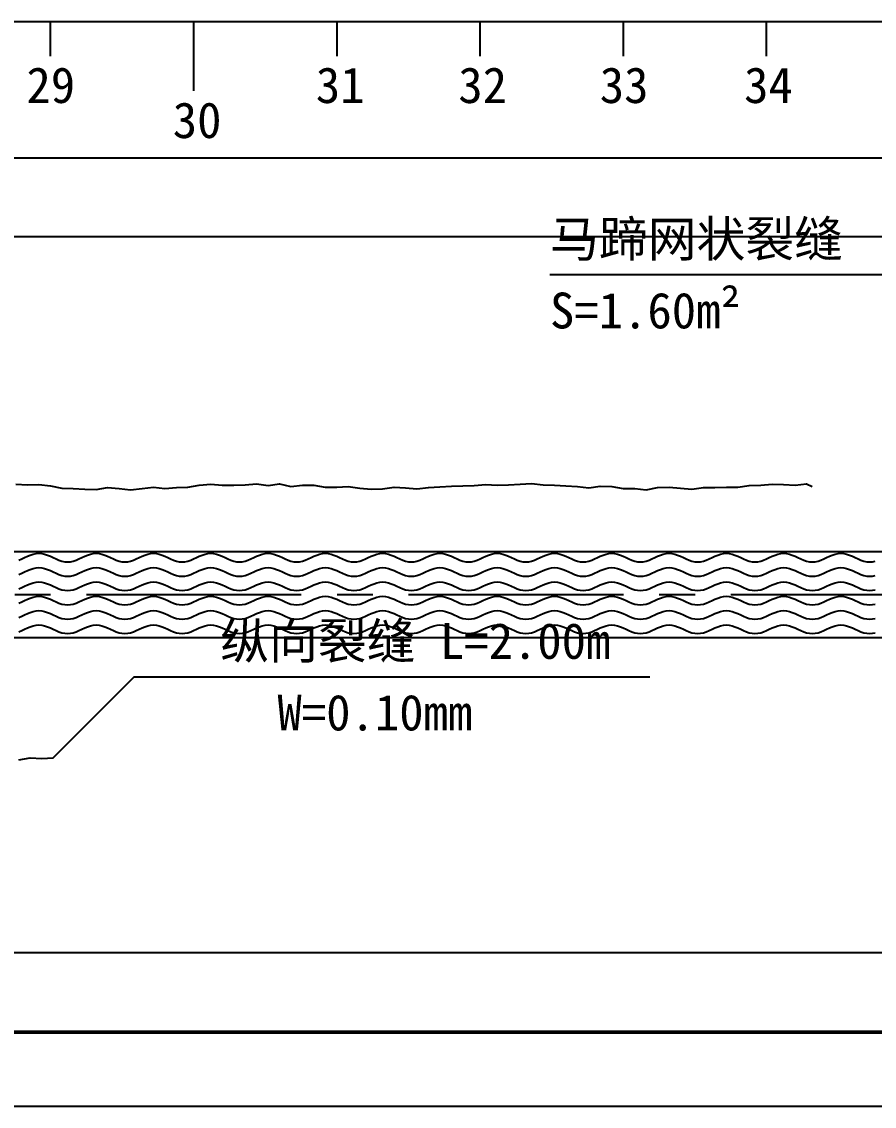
# Model space of a CAD drawing. Header units: millimetres. Extents: x -37 to 615, y -7153 to 23.
# Drawn here: x 371.8 to 431.3, y -6051.3 to -5975.6 of the extents above; entities that cross this region are included whole.
import ezdxf

# ---------------------------------------------------------------- set-up
doc = ezdxf.new("R2010")
doc.units = ezdxf.units.MM
doc.linetypes.add('CENTER2', pattern=[1.125, 0.75, -0.125, 0.125, -0.125])
doc.styles.get("Standard").update_dxf_attribs({"font": ''})
doc.styles.get('Standard').set_extended_font_data('SimSun')

# ---------------------------------------------------------------- blocks, each defined once
blk = doc.blocks.new('chi')
at = {"color": 0}
for p, q in [((1187.4087, -3078.7998), (1147.4087, -3078.7998)), ((1176.4087, -3079.0412), (1176.4087, -3078.7998)), ((1177.4087, -3079.2825), (1177.4087, -3078.7998)), ((1178.4087, -3079.0412), (1178.4087, -3078.7998)), ((1179.4087, -3079.0412), (1179.4087, -3078.7998)), ((1180.4087, -3079.0412), (1180.4087, -3078.7998)), ((1181.4087, -3079.0412), (1181.4087, -3078.7998))]:
    blk.add_line(p, q, dxfattribs=at)
for s, p in [('29', (1176.2403, -3079.3678)), ('31', (1178.2609, -3079.3678)), ('32', (1179.2556, -3079.3678)), ('33', (1180.2434, -3079.3678)), ('34', (1181.2512, -3079.3678)), ('30', (1177.2619, -3079.6125))]:
    blk.add_text(s, height=0.25).set_placement(p)

msp = doc.modelspace()

# ---------------------------------------------------------------- linework, layer by layer
at = {"color": 0}
for p, q in [((83.815, -5985.074), (483.815, -5985.074)), ((83.815, -6012.574), (483.815, -6012.574)), ((83.815, -6018.574), (483.815, -6018.574)), ((83.815, -6040.574), (483.815, -6040.574)), ((83.815, -6046.074), (483.815, -6046.074)), ((83.815, -6046.19), (483.815, -6046.19)), ((83.815, -6051.324), (483.815, -6051.324))]:
    msp.add_line(p, q, dxfattribs=at)
msp.add_line((83.815, -5990.574), (483.815, -5990.574))
at = {"color": 1, "linetype": 'CENTER2', "ltscale": 20}
msp.add_line((83.815, -6015.574), (483.815, -6015.574), dxfattribs=at)
at = {"color": 7}
for points in [[(444, -6004.554), (432.686, -5993.24), (408.686, -5993.24)], [(371.4, -6007.875), (372.2, -6007.92), (373, -6007.901), (373.8, -6007.988), (374.6, -6008.152), (375.4, -6008.171), (376.2, -6008.215), (377, -6008.246), (377.8, -6008.097), (378.6, -6008.167), (379.4, -6008.265), (380.2, -6008.174), (381, -6008.074), (381.8, -6008.178), (382.6, -6008.104), (383.4, -6008.086), (384.2, -6007.947), (385, -6007.865), (385.8, -6007.951), (386.6, -6007.942), (387.4, -6007.922), (388.2, -6007.852), (389, -6007.961), (389.8, -6007.838), (390.6, -6008.028), (391.4, -6007.935), (392.2, -6007.934), (393, -6008.081), (393.8, -6008.089), (394.6, -6008.024), (395.4, -6008.139), (396.2, -6008.212), (397, -6008.187), (397.8, -6008.081), (398.6, -6008.124), (399.4, -6008.207), (400.2, -6008.094), (401, -6008.052), (401.8, -6008.012), (402.6, -6007.987), (403.4, -6007.957), (404.2, -6007.9), (405, -6007.94), (405.8, -6007.915), (406.6, -6007.869), (407.4, -6007.819), (408.2, -6007.906), (409, -6007.944), (409.8, -6007.996), (410.6, -6008.023), (411.4, -6008.124), (412.2, -6008), (413, -6008.031), (413.8, -6008.163), (414.6, -6008.163), (415.4, -6008.27), (416.2, -6008.093), (417, -6008.082), (417.8, -6008.16), (418.6, -6008.229), (419.4, -6008.113), (420.2, -6008.103), (421, -6008.075), (421.8, -6008.081), (422.6, -6007.971), (423.4, -6007.933), (424.2, -6007.881), (425, -6007.901), (425.8, -6007.945), (426.6, -6007.838), (427, -6008.027)], [(371.6, -6013.176), (371.8, -6013.093), (372, -6013), (372.2, -6012.907), (372.4, -6012.824), (372.6, -6012.757), (372.8, -6012.715), (373, -6012.7), (373.2, -6012.715), (373.4, -6012.757), (373.6, -6012.824), (373.8, -6012.907), (374, -6013), (374.2, -6013.093), (374.4, -6013.176), (374.6, -6013.243), (374.8, -6013.285), (375, -6013.3), (375.2, -6013.285), (375.4, -6013.243), (375.6, -6013.176), (375.8, -6013.093), (376, -6013), (376.2, -6012.907), (376.4, -6012.824), (376.6, -6012.757), (376.8, -6012.715), (377, -6012.7), (377.2, -6012.715), (377.4, -6012.757), (377.6, -6012.824), (377.8, -6012.907), (378, -6013), (378.2, -6013.093), (378.4, -6013.176), (378.6, -6013.243), (378.8, -6013.285), (379, -6013.3), (379.2, -6013.285), (379.4, -6013.243), (379.6, -6013.176), (379.8, -6013.093), (380, -6013), (380.2, -6012.907), (380.4, -6012.824), (380.6, -6012.757), (380.8, -6012.715), (381, -6012.7), (381.2, -6012.715), (381.4, -6012.757), (381.6, -6012.824), (381.8, -6012.907), (382, -6013), (382.2, -6013.093), (382.4, -6013.176), (382.6, -6013.243), (382.8, -6013.285), (383, -6013.3), (383.2, -6013.285), (383.4, -6013.243), (383.6, -6013.176), (383.8, -6013.093), (384, -6013), (384.2, -6012.907), (384.4, -6012.824), (384.6, -6012.757), (384.8, -6012.715), (385, -6012.7), (385.2, -6012.715), (385.4, -6012.757), (385.6, -6012.824), (385.8, -6012.907), (386, -6013), (386.2, -6013.093), (386.4, -6013.176), (386.6, -6013.243), (386.8, -6013.285), (387, -6013.3), (387.2, -6013.285), (387.4, -6013.243), (387.6, -6013.176), (387.8, -6013.093), (388, -6013), (388.2, -6012.907), (388.4, -6012.824), (388.6, -6012.757), (388.8, -6012.715), (389, -6012.7), (389.2, -6012.715), (389.4, -6012.757), (389.6, -6012.824), (389.8, -6012.907), (390, -6013), (390.2, -6013.093), (390.4, -6013.176), (390.6, -6013.243), (390.8, -6013.285), (391, -6013.3), (391.2, -6013.285), (391.4, -6013.243), (391.6, -6013.176), (391.8, -6013.093), (392, -6013), (392.2, -6012.907), (392.4, -6012.824), (392.6, -6012.757), (392.8, -6012.715), (393, -6012.7), (393.2, -6012.715), (393.4, -6012.757), (393.6, -6012.824), (393.8, -6012.907), (394, -6013), (394.2, -6013.093), (394.4, -6013.176), (394.6, -6013.243), (394.8, -6013.285), (395, -6013.3), (395.2, -6013.285), (395.4, -6013.243), (395.6, -6013.176), (395.8, -6013.093), (396, -6013), (396.2, -6012.907), (396.4, -6012.824), (396.6, -6012.757), (396.8, -6012.715), (397, -6012.7), (397.2, -6012.715), (397.4, -6012.757), (397.6, -6012.824), (397.8, -6012.907), (398, -6013), (398.2, -6013.093), (398.4, -6013.176), (398.6, -6013.243), (398.8, -6013.285), (399, -6013.3), (399.2, -6013.285), (399.4, -6013.243), (399.6, -6013.176), (399.8, -6013.093), (400, -6013), (400.2, -6012.907), (400.4, -6012.824), (400.6, -6012.757), (400.8, -6012.715), (401, -6012.7), (401.2, -6012.715), (401.4, -6012.757), (401.6, -6012.824), (401.8, -6012.907), (402, -6013), (402.2, -6013.093), (402.4, -6013.176), (402.6, -6013.243), (402.8, -6013.285), (403, -6013.3), (403.2, -6013.285), (403.4, -6013.243), (403.6, -6013.176), (403.8, -6013.093), (404, -6013), (404.2, -6012.907), (404.4, -6012.824), (404.6, -6012.757), (404.8, -6012.715), (405, -6012.7), (405.2, -6012.715), (405.4, -6012.757), (405.6, -6012.824), (405.8, -6012.907), (406, -6013), (406.2, -6013.093), (406.4, -6013.176), (406.6, -6013.243), (406.8, -6013.285), (407, -6013.3), (407.2, -6013.285), (407.4, -6013.243), (407.6, -6013.176), (407.8, -6013.093), (408, -6013), (408.2, -6012.907), (408.4, -6012.824), (408.6, -6012.757), (408.8, -6012.715), (409, -6012.7), (409.2, -6012.715), (409.4, -6012.757), (409.6, -6012.824), (409.8, -6012.907), (410, -6013), (410.2, -6013.093), (410.4, -6013.176), (410.6, -6013.243), (410.8, -6013.285), (411, -6013.3), (411.2, -6013.285), (411.4, -6013.243), (411.6, -6013.176), (411.8, -6013.093), (412, -6013), (412.2, -6012.907), (412.4, -6012.824), (412.6, -6012.757), (412.8, -6012.715), (413, -6012.7), (413.2, -6012.715), (413.4, -6012.757), (413.6, -6012.824), (413.8, -6012.907), (414, -6013), (414.2, -6013.093), (414.4, -6013.176), (414.6, -6013.243), (414.8, -6013.285), (415, -6013.3), (415.2, -6013.285), (415.4, -6013.243), (415.6, -6013.176), (415.8, -6013.093), (416, -6013), (416.2, -6012.907), (416.4, -6012.824), (416.6, -6012.757), (416.8, -6012.715), (417, -6012.7), (417.2, -6012.715), (417.4, -6012.757), (417.6, -6012.824), (417.8, -6012.907), (418, -6013), (418.2, -6013.093), (418.4, -6013.176), (418.6, -6013.243), (418.8, -6013.285), (419, -6013.3), (419.2, -6013.285), (419.4, -6013.243), (419.6, -6013.176), (419.8, -6013.093), (420, -6013), (420.2, -6012.907), (420.4, -6012.824), (420.6, -6012.757), (420.8, -6012.715), (421, -6012.7), (421.2, -6012.715), (421.4, -6012.757), (421.6, -6012.824), (421.8, -6012.907), (422, -6013), (422.2, -6013.093), (422.4, -6013.176), (422.6, -6013.243), (422.8, -6013.285), (423, -6013.3), (423.2, -6013.285), (423.4, -6013.243), (423.6, -6013.176), (423.8, -6013.093), (424, -6013), (424.2, -6012.907), (424.4, -6012.824), (424.6, -6012.757), (424.8, -6012.715), (425, -6012.7), (425.2, -6012.715), (425.4, -6012.757), (425.6, -6012.824), (425.8, -6012.907), (426, -6013), (426.2, -6013.093), (426.4, -6013.176), (426.6, -6013.243), (426.8, -6013.285), (427, -6013.3), (427.2, -6013.285), (427.4, -6013.243), (427.6, -6013.176), (427.8, -6013.093), (428, -6013), (428.2, -6012.907), (428.4, -6012.824), (428.6, -6012.757), (428.8, -6012.715), (429, -6012.7), (429.2, -6012.715), (429.4, -6012.757), (429.6, -6012.824), (429.8, -6012.907), (430, -6013), (430.2, -6013.093), (430.4, -6013.176), (430.6, -6013.243), (430.8, -6013.285), (431, -6013.3), (431.2, -6013.285), (431.4, -6013.243)], [(371.6, -6014.176), (371.8, -6014.093), (372, -6014), (372.2, -6013.907), (372.4, -6013.824), (372.6, -6013.757), (372.8, -6013.715), (373, -6013.7), (373.2, -6013.715), (373.4, -6013.757), (373.6, -6013.824), (373.8, -6013.907), (374, -6014), (374.2, -6014.093), (374.4, -6014.176), (374.6, -6014.243), (374.8, -6014.285), (375, -6014.3), (375.2, -6014.285), (375.4, -6014.243), (375.6, -6014.176), (375.8, -6014.093), (376, -6014), (376.2, -6013.907), (376.4, -6013.824), (376.6, -6013.757), (376.8, -6013.715), (377, -6013.7), (377.2, -6013.715), (377.4, -6013.757), (377.6, -6013.824), (377.8, -6013.907), (378, -6014), (378.2, -6014.093), (378.4, -6014.176), (378.6, -6014.243), (378.8, -6014.285), (379, -6014.3), (379.2, -6014.285), (379.4, -6014.243), (379.6, -6014.176), (379.8, -6014.093), (380, -6014), (380.2, -6013.907), (380.4, -6013.824), (380.6, -6013.757), (380.8, -6013.715), (381, -6013.7), (381.2, -6013.715), (381.4, -6013.757), (381.6, -6013.824), (381.8, -6013.907), (382, -6014), (382.2, -6014.093), (382.4, -6014.176), (382.6, -6014.243), (382.8, -6014.285), (383, -6014.3), (383.2, -6014.285), (383.4, -6014.243), (383.6, -6014.176), (383.8, -6014.093), (384, -6014), (384.2, -6013.907), (384.4, -6013.824), (384.6, -6013.757), (384.8, -6013.715), (385, -6013.7), (385.2, -6013.715), (385.4, -6013.757), (385.6, -6013.824), (385.8, -6013.907), (386, -6014), (386.2, -6014.093), (386.4, -6014.176), (386.6, -6014.243), (386.8, -6014.285), (387, -6014.3), (387.2, -6014.285), (387.4, -6014.243), (387.6, -6014.176), (387.8, -6014.093), (388, -6014), (388.2, -6013.907), (388.4, -6013.824), (388.6, -6013.757), (388.8, -6013.715), (389, -6013.7), (389.2, -6013.715), (389.4, -6013.757), (389.6, -6013.824), (389.8, -6013.907), (390, -6014), (390.2, -6014.093), (390.4, -6014.176), (390.6, -6014.243), (390.8, -6014.285), (391, -6014.3), (391.2, -6014.285), (391.4, -6014.243), (391.6, -6014.176), (391.8, -6014.093), (392, -6014), (392.2, -6013.907), (392.4, -6013.824), (392.6, -6013.757), (392.8, -6013.715), (393, -6013.7), (393.2, -6013.715), (393.4, -6013.757), (393.6, -6013.824), (393.8, -6013.907), (394, -6014), (394.2, -6014.093), (394.4, -6014.176), (394.6, -6014.243), (394.8, -6014.285), (395, -6014.3), (395.2, -6014.285), (395.4, -6014.243), (395.6, -6014.176), (395.8, -6014.093), (396, -6014), (396.2, -6013.907), (396.4, -6013.824), (396.6, -6013.757), (396.8, -6013.715), (397, -6013.7), (397.2, -6013.715), (397.4, -6013.757), (397.6, -6013.824), (397.8, -6013.907), (398, -6014), (398.2, -6014.093), (398.4, -6014.176), (398.6, -6014.243), (398.8, -6014.285), (399, -6014.3), (399.2, -6014.285), (399.4, -6014.243), (399.6, -6014.176), (399.8, -6014.093), (400, -6014), (400.2, -6013.907), (400.4, -6013.824), (400.6, -6013.757), (400.8, -6013.715), (401, -6013.7), (401.2, -6013.715), (401.4, -6013.757), (401.6, -6013.824), (401.8, -6013.907), (402, -6014), (402.2, -6014.093), (402.4, -6014.176), (402.6, -6014.243), (402.8, -6014.285), (403, -6014.3), (403.2, -6014.285), (403.4, -6014.243), (403.6, -6014.176), (403.8, -6014.093), (404, -6014), (404.2, -6013.907), (404.4, -6013.824), (404.6, -6013.757), (404.8, -6013.715), (405, -6013.7), (405.2, -6013.715), (405.4, -6013.757), (405.6, -6013.824), (405.8, -6013.907), (406, -6014), (406.2, -6014.093), (406.4, -6014.176), (406.6, -6014.243), (406.8, -6014.285), (407, -6014.3), (407.2, -6014.285), (407.4, -6014.243), (407.6, -6014.176), (407.8, -6014.093), (408, -6014), (408.2, -6013.907), (408.4, -6013.824), (408.6, -6013.757), (408.8, -6013.715), (409, -6013.7), (409.2, -6013.715), (409.4, -6013.757), (409.6, -6013.824), (409.8, -6013.907), (410, -6014), (410.2, -6014.093), (410.4, -6014.176), (410.6, -6014.243), (410.8, -6014.285), (411, -6014.3), (411.2, -6014.285), (411.4, -6014.243), (411.6, -6014.176), (411.8, -6014.093), (412, -6014), (412.2, -6013.907), (412.4, -6013.824), (412.6, -6013.757), (412.8, -6013.715), (413, -6013.7), (413.2, -6013.715), (413.4, -6013.757), (413.6, -6013.824), (413.8, -6013.907), (414, -6014), (414.2, -6014.093), (414.4, -6014.176), (414.6, -6014.243), (414.8, -6014.285), (415, -6014.3), (415.2, -6014.285), (415.4, -6014.243), (415.6, -6014.176), (415.8, -6014.093), (416, -6014), (416.2, -6013.907), (416.4, -6013.824), (416.6, -6013.757), (416.8, -6013.715), (417, -6013.7), (417.2, -6013.715), (417.4, -6013.757), (417.6, -6013.824), (417.8, -6013.907), (418, -6014), (418.2, -6014.093), (418.4, -6014.176), (418.6, -6014.243), (418.8, -6014.285), (419, -6014.3), (419.2, -6014.285), (419.4, -6014.243), (419.6, -6014.176), (419.8, -6014.093), (420, -6014), (420.2, -6013.907), (420.4, -6013.824), (420.6, -6013.757), (420.8, -6013.715), (421, -6013.7), (421.2, -6013.715), (421.4, -6013.757), (421.6, -6013.824), (421.8, -6013.907), (422, -6014), (422.2, -6014.093), (422.4, -6014.176), (422.6, -6014.243), (422.8, -6014.285), (423, -6014.3), (423.2, -6014.285), (423.4, -6014.243), (423.6, -6014.176), (423.8, -6014.093), (424, -6014), (424.2, -6013.907), (424.4, -6013.824), (424.6, -6013.757), (424.8, -6013.715), (425, -6013.7), (425.2, -6013.715), (425.4, -6013.757), (425.6, -6013.824), (425.8, -6013.907), (426, -6014), (426.2, -6014.093), (426.4, -6014.176), (426.6, -6014.243), (426.8, -6014.285), (427, -6014.3), (427.2, -6014.285), (427.4, -6014.243), (427.6, -6014.176), (427.8, -6014.093), (428, -6014), (428.2, -6013.907), (428.4, -6013.824), (428.6, -6013.757), (428.8, -6013.715), (429, -6013.7), (429.2, -6013.715), (429.4, -6013.757), (429.6, -6013.824), (429.8, -6013.907), (430, -6014), (430.2, -6014.093), (430.4, -6014.176), (430.6, -6014.243), (430.8, -6014.285), (431, -6014.3), (431.2, -6014.285), (431.4, -6014.243)], [(371.6, -6015.176), (371.8, -6015.093), (372, -6015), (372.2, -6014.907), (372.4, -6014.824), (372.6, -6014.757), (372.8, -6014.715), (373, -6014.7), (373.2, -6014.715), (373.4, -6014.757), (373.6, -6014.824), (373.8, -6014.907), (374, -6015), (374.2, -6015.093), (374.4, -6015.176), (374.6, -6015.243), (374.8, -6015.285), (375, -6015.3), (375.2, -6015.285), (375.4, -6015.243), (375.6, -6015.176), (375.8, -6015.093), (376, -6015), (376.2, -6014.907), (376.4, -6014.824), (376.6, -6014.757), (376.8, -6014.715), (377, -6014.7), (377.2, -6014.715), (377.4, -6014.757), (377.6, -6014.824), (377.8, -6014.907), (378, -6015), (378.2, -6015.093), (378.4, -6015.176), (378.6, -6015.243), (378.8, -6015.285), (379, -6015.3), (379.2, -6015.285), (379.4, -6015.243), (379.6, -6015.176), (379.8, -6015.093), (380, -6015), (380.2, -6014.907), (380.4, -6014.824), (380.6, -6014.757), (380.8, -6014.715), (381, -6014.7), (381.2, -6014.715), (381.4, -6014.757), (381.6, -6014.824), (381.8, -6014.907), (382, -6015), (382.2, -6015.093), (382.4, -6015.176), (382.6, -6015.243), (382.8, -6015.285), (383, -6015.3), (383.2, -6015.285), (383.4, -6015.243), (383.6, -6015.176), (383.8, -6015.093), (384, -6015), (384.2, -6014.907), (384.4, -6014.824), (384.6, -6014.757), (384.8, -6014.715), (385, -6014.7), (385.2, -6014.715), (385.4, -6014.757), (385.6, -6014.824), (385.8, -6014.907), (386, -6015), (386.2, -6015.093), (386.4, -6015.176), (386.6, -6015.243), (386.8, -6015.285), (387, -6015.3), (387.2, -6015.285), (387.4, -6015.243), (387.6, -6015.176), (387.8, -6015.093), (388, -6015), (388.2, -6014.907), (388.4, -6014.824), (388.6, -6014.757), (388.8, -6014.715), (389, -6014.7), (389.2, -6014.715), (389.4, -6014.757), (389.6, -6014.824), (389.8, -6014.907), (390, -6015), (390.2, -6015.093), (390.4, -6015.176), (390.6, -6015.243), (390.8, -6015.285), (391, -6015.3), (391.2, -6015.285), (391.4, -6015.243), (391.6, -6015.176), (391.8, -6015.093), (392, -6015), (392.2, -6014.907), (392.4, -6014.824), (392.6, -6014.757), (392.8, -6014.715), (393, -6014.7), (393.2, -6014.715), (393.4, -6014.757), (393.6, -6014.824), (393.8, -6014.907), (394, -6015), (394.2, -6015.093), (394.4, -6015.176), (394.6, -6015.243), (394.8, -6015.285), (395, -6015.3), (395.2, -6015.285), (395.4, -6015.243), (395.6, -6015.176), (395.8, -6015.093), (396, -6015), (396.2, -6014.907), (396.4, -6014.824), (396.6, -6014.757), (396.8, -6014.715), (397, -6014.7), (397.2, -6014.715), (397.4, -6014.757), (397.6, -6014.824), (397.8, -6014.907), (398, -6015), (398.2, -6015.093), (398.4, -6015.176), (398.6, -6015.243), (398.8, -6015.285), (399, -6015.3), (399.2, -6015.285), (399.4, -6015.243), (399.6, -6015.176), (399.8, -6015.093), (400, -6015), (400.2, -6014.907), (400.4, -6014.824), (400.6, -6014.757), (400.8, -6014.715), (401, -6014.7), (401.2, -6014.715), (401.4, -6014.757), (401.6, -6014.824), (401.8, -6014.907), (402, -6015), (402.2, -6015.093), (402.4, -6015.176), (402.6, -6015.243), (402.8, -6015.285), (403, -6015.3), (403.2, -6015.285), (403.4, -6015.243), (403.6, -6015.176), (403.8, -6015.093), (404, -6015), (404.2, -6014.907), (404.4, -6014.824), (404.6, -6014.757), (404.8, -6014.715), (405, -6014.7), (405.2, -6014.715), (405.4, -6014.757), (405.6, -6014.824), (405.8, -6014.907), (406, -6015), (406.2, -6015.093), (406.4, -6015.176), (406.6, -6015.243), (406.8, -6015.285), (407, -6015.3), (407.2, -6015.285), (407.4, -6015.243), (407.6, -6015.176), (407.8, -6015.093), (408, -6015), (408.2, -6014.907), (408.4, -6014.824), (408.6, -6014.757), (408.8, -6014.715), (409, -6014.7), (409.2, -6014.715), (409.4, -6014.757), (409.6, -6014.824), (409.8, -6014.907), (410, -6015), (410.2, -6015.093), (410.4, -6015.176), (410.6, -6015.243), (410.8, -6015.285), (411, -6015.3), (411.2, -6015.285), (411.4, -6015.243), (411.6, -6015.176), (411.8, -6015.093), (412, -6015), (412.2, -6014.907), (412.4, -6014.824), (412.6, -6014.757), (412.8, -6014.715), (413, -6014.7), (413.2, -6014.715), (413.4, -6014.757), (413.6, -6014.824), (413.8, -6014.907), (414, -6015), (414.2, -6015.093), (414.4, -6015.176), (414.6, -6015.243), (414.8, -6015.285), (415, -6015.3), (415.2, -6015.285), (415.4, -6015.243), (415.6, -6015.176), (415.8, -6015.093), (416, -6015), (416.2, -6014.907), (416.4, -6014.824), (416.6, -6014.757), (416.8, -6014.715), (417, -6014.7), (417.2, -6014.715), (417.4, -6014.757), (417.6, -6014.824), (417.8, -6014.907), (418, -6015), (418.2, -6015.093), (418.4, -6015.176), (418.6, -6015.243), (418.8, -6015.285), (419, -6015.3), (419.2, -6015.285), (419.4, -6015.243), (419.6, -6015.176), (419.8, -6015.093), (420, -6015), (420.2, -6014.907), (420.4, -6014.824), (420.6, -6014.757), (420.8, -6014.715), (421, -6014.7), (421.2, -6014.715), (421.4, -6014.757), (421.6, -6014.824), (421.8, -6014.907), (422, -6015), (422.2, -6015.093), (422.4, -6015.176), (422.6, -6015.243), (422.8, -6015.285), (423, -6015.3), (423.2, -6015.285), (423.4, -6015.243), (423.6, -6015.176), (423.8, -6015.093), (424, -6015), (424.2, -6014.907), (424.4, -6014.824), (424.6, -6014.757), (424.8, -6014.715), (425, -6014.7), (425.2, -6014.715), (425.4, -6014.757), (425.6, -6014.824), (425.8, -6014.907), (426, -6015), (426.2, -6015.093), (426.4, -6015.176), (426.6, -6015.243), (426.8, -6015.285), (427, -6015.3), (427.2, -6015.285), (427.4, -6015.243), (427.6, -6015.176), (427.8, -6015.093), (428, -6015), (428.2, -6014.907), (428.4, -6014.824), (428.6, -6014.757), (428.8, -6014.715), (429, -6014.7), (429.2, -6014.715), (429.4, -6014.757), (429.6, -6014.824), (429.8, -6014.907), (430, -6015), (430.2, -6015.093), (430.4, -6015.176), (430.6, -6015.243), (430.8, -6015.285), (431, -6015.3), (431.2, -6015.285), (431.4, -6015.243)], [(371.6, -6016.176), (371.8, -6016.093), (372, -6016), (372.2, -6015.907), (372.4, -6015.824), (372.6, -6015.757), (372.8, -6015.715), (373, -6015.7), (373.2, -6015.715), (373.4, -6015.757), (373.6, -6015.824), (373.8, -6015.907), (374, -6016), (374.2, -6016.093), (374.4, -6016.176), (374.6, -6016.243), (374.8, -6016.285), (375, -6016.3), (375.2, -6016.285), (375.4, -6016.243), (375.6, -6016.176), (375.8, -6016.093), (376, -6016), (376.2, -6015.907), (376.4, -6015.824), (376.6, -6015.757), (376.8, -6015.715), (377, -6015.7), (377.2, -6015.715), (377.4, -6015.757), (377.6, -6015.824), (377.8, -6015.907), (378, -6016), (378.2, -6016.093), (378.4, -6016.176), (378.6, -6016.243), (378.8, -6016.285), (379, -6016.3), (379.2, -6016.285), (379.4, -6016.243), (379.6, -6016.176), (379.8, -6016.093), (380, -6016), (380.2, -6015.907), (380.4, -6015.824), (380.6, -6015.757), (380.8, -6015.715), (381, -6015.7), (381.2, -6015.715), (381.4, -6015.757), (381.6, -6015.824), (381.8, -6015.907), (382, -6016), (382.2, -6016.093), (382.4, -6016.176), (382.6, -6016.243), (382.8, -6016.285), (383, -6016.3), (383.2, -6016.285), (383.4, -6016.243), (383.6, -6016.176), (383.8, -6016.093), (384, -6016), (384.2, -6015.907), (384.4, -6015.824), (384.6, -6015.757), (384.8, -6015.715), (385, -6015.7), (385.2, -6015.715), (385.4, -6015.757), (385.6, -6015.824), (385.8, -6015.907), (386, -6016), (386.2, -6016.093), (386.4, -6016.176), (386.6, -6016.243), (386.8, -6016.285), (387, -6016.3), (387.2, -6016.285), (387.4, -6016.243), (387.6, -6016.176), (387.8, -6016.093), (388, -6016), (388.2, -6015.907), (388.4, -6015.824), (388.6, -6015.757), (388.8, -6015.715), (389, -6015.7), (389.2, -6015.715), (389.4, -6015.757), (389.6, -6015.824), (389.8, -6015.907), (390, -6016), (390.2, -6016.093), (390.4, -6016.176), (390.6, -6016.243), (390.8, -6016.285), (391, -6016.3), (391.2, -6016.285), (391.4, -6016.243), (391.6, -6016.176), (391.8, -6016.093), (392, -6016), (392.2, -6015.907), (392.4, -6015.824), (392.6, -6015.757), (392.8, -6015.715), (393, -6015.7), (393.2, -6015.715), (393.4, -6015.757), (393.6, -6015.824), (393.8, -6015.907), (394, -6016), (394.2, -6016.093), (394.4, -6016.176), (394.6, -6016.243), (394.8, -6016.285), (395, -6016.3), (395.2, -6016.285), (395.4, -6016.243), (395.6, -6016.176), (395.8, -6016.093), (396, -6016), (396.2, -6015.907), (396.4, -6015.824), (396.6, -6015.757), (396.8, -6015.715), (397, -6015.7), (397.2, -6015.715), (397.4, -6015.757), (397.6, -6015.824), (397.8, -6015.907), (398, -6016), (398.2, -6016.093), (398.4, -6016.176), (398.6, -6016.243), (398.8, -6016.285), (399, -6016.3), (399.2, -6016.285), (399.4, -6016.243), (399.6, -6016.176), (399.8, -6016.093), (400, -6016), (400.2, -6015.907), (400.4, -6015.824), (400.6, -6015.757), (400.8, -6015.715), (401, -6015.7), (401.2, -6015.715), (401.4, -6015.757), (401.6, -6015.824), (401.8, -6015.907), (402, -6016), (402.2, -6016.093), (402.4, -6016.176), (402.6, -6016.243), (402.8, -6016.285), (403, -6016.3), (403.2, -6016.285), (403.4, -6016.243), (403.6, -6016.176), (403.8, -6016.093), (404, -6016), (404.2, -6015.907), (404.4, -6015.824), (404.6, -6015.757), (404.8, -6015.715), (405, -6015.7), (405.2, -6015.715), (405.4, -6015.757), (405.6, -6015.824), (405.8, -6015.907), (406, -6016), (406.2, -6016.093), (406.4, -6016.176), (406.6, -6016.243), (406.8, -6016.285), (407, -6016.3), (407.2, -6016.285), (407.4, -6016.243), (407.6, -6016.176), (407.8, -6016.093), (408, -6016), (408.2, -6015.907), (408.4, -6015.824), (408.6, -6015.757), (408.8, -6015.715), (409, -6015.7), (409.2, -6015.715), (409.4, -6015.757), (409.6, -6015.824), (409.8, -6015.907), (410, -6016), (410.2, -6016.093), (410.4, -6016.176), (410.6, -6016.243), (410.8, -6016.285), (411, -6016.3), (411.2, -6016.285), (411.4, -6016.243), (411.6, -6016.176), (411.8, -6016.093), (412, -6016), (412.2, -6015.907), (412.4, -6015.824), (412.6, -6015.757), (412.8, -6015.715), (413, -6015.7), (413.2, -6015.715), (413.4, -6015.757), (413.6, -6015.824), (413.8, -6015.907), (414, -6016), (414.2, -6016.093), (414.4, -6016.176), (414.6, -6016.243), (414.8, -6016.285), (415, -6016.3), (415.2, -6016.285), (415.4, -6016.243), (415.6, -6016.176), (415.8, -6016.093), (416, -6016), (416.2, -6015.907), (416.4, -6015.824), (416.6, -6015.757), (416.8, -6015.715), (417, -6015.7), (417.2, -6015.715), (417.4, -6015.757), (417.6, -6015.824), (417.8, -6015.907), (418, -6016), (418.2, -6016.093), (418.4, -6016.176), (418.6, -6016.243), (418.8, -6016.285), (419, -6016.3), (419.2, -6016.285), (419.4, -6016.243), (419.6, -6016.176), (419.8, -6016.093), (420, -6016), (420.2, -6015.907), (420.4, -6015.824), (420.6, -6015.757), (420.8, -6015.715), (421, -6015.7), (421.2, -6015.715), (421.4, -6015.757), (421.6, -6015.824), (421.8, -6015.907), (422, -6016), (422.2, -6016.093), (422.4, -6016.176), (422.6, -6016.243), (422.8, -6016.285), (423, -6016.3), (423.2, -6016.285), (423.4, -6016.243), (423.6, -6016.176), (423.8, -6016.093), (424, -6016), (424.2, -6015.907), (424.4, -6015.824), (424.6, -6015.757), (424.8, -6015.715), (425, -6015.7), (425.2, -6015.715), (425.4, -6015.757), (425.6, -6015.824), (425.8, -6015.907), (426, -6016), (426.2, -6016.093), (426.4, -6016.176), (426.6, -6016.243), (426.8, -6016.285), (427, -6016.3), (427.2, -6016.285), (427.4, -6016.243), (427.6, -6016.176), (427.8, -6016.093), (428, -6016), (428.2, -6015.907), (428.4, -6015.824), (428.6, -6015.757), (428.8, -6015.715), (429, -6015.7), (429.2, -6015.715), (429.4, -6015.757), (429.6, -6015.824), (429.8, -6015.907), (430, -6016), (430.2, -6016.093), (430.4, -6016.176), (430.6, -6016.243), (430.8, -6016.285), (431, -6016.3), (431.2, -6016.285), (431.4, -6016.243)], [(371.6, -6017.176), (371.8, -6017.093), (372, -6017), (372.2, -6016.907), (372.4, -6016.824), (372.6, -6016.757), (372.8, -6016.715), (373, -6016.7), (373.2, -6016.715), (373.4, -6016.757), (373.6, -6016.824), (373.8, -6016.907), (374, -6017), (374.2, -6017.093), (374.4, -6017.176), (374.6, -6017.243), (374.8, -6017.285), (375, -6017.3), (375.2, -6017.285), (375.4, -6017.243), (375.6, -6017.176), (375.8, -6017.093), (376, -6017), (376.2, -6016.907), (376.4, -6016.824), (376.6, -6016.757), (376.8, -6016.715), (377, -6016.7), (377.2, -6016.715), (377.4, -6016.757), (377.6, -6016.824), (377.8, -6016.907), (378, -6017), (378.2, -6017.093), (378.4, -6017.176), (378.6, -6017.243), (378.8, -6017.285), (379, -6017.3), (379.2, -6017.285), (379.4, -6017.243), (379.6, -6017.176), (379.8, -6017.093), (380, -6017), (380.2, -6016.907), (380.4, -6016.824), (380.6, -6016.757), (380.8, -6016.715), (381, -6016.7), (381.2, -6016.715), (381.4, -6016.757), (381.6, -6016.824), (381.8, -6016.907), (382, -6017), (382.2, -6017.093), (382.4, -6017.176), (382.6, -6017.243), (382.8, -6017.285), (383, -6017.3), (383.2, -6017.285), (383.4, -6017.243), (383.6, -6017.176), (383.8, -6017.093), (384, -6017), (384.2, -6016.907), (384.4, -6016.824), (384.6, -6016.757), (384.8, -6016.715), (385, -6016.7), (385.2, -6016.715), (385.4, -6016.757), (385.6, -6016.824), (385.8, -6016.907), (386, -6017), (386.2, -6017.093), (386.4, -6017.176), (386.6, -6017.243), (386.8, -6017.285), (387, -6017.3), (387.2, -6017.285), (387.4, -6017.243), (387.6, -6017.176), (387.8, -6017.093), (388, -6017), (388.2, -6016.907), (388.4, -6016.824), (388.6, -6016.757), (388.8, -6016.715), (389, -6016.7), (389.2, -6016.715), (389.4, -6016.757), (389.6, -6016.824), (389.8, -6016.907), (390, -6017), (390.2, -6017.093), (390.4, -6017.176), (390.6, -6017.243), (390.8, -6017.285), (391, -6017.3), (391.2, -6017.285), (391.4, -6017.243), (391.6, -6017.176), (391.8, -6017.093), (392, -6017), (392.2, -6016.907), (392.4, -6016.824), (392.6, -6016.757), (392.8, -6016.715), (393, -6016.7), (393.2, -6016.715), (393.4, -6016.757), (393.6, -6016.824), (393.8, -6016.907), (394, -6017), (394.2, -6017.093), (394.4, -6017.176), (394.6, -6017.243), (394.8, -6017.285), (395, -6017.3), (395.2, -6017.285), (395.4, -6017.243), (395.6, -6017.176), (395.8, -6017.093), (396, -6017), (396.2, -6016.907), (396.4, -6016.824), (396.6, -6016.757), (396.8, -6016.715), (397, -6016.7), (397.2, -6016.715), (397.4, -6016.757), (397.6, -6016.824), (397.8, -6016.907), (398, -6017), (398.2, -6017.093), (398.4, -6017.176), (398.6, -6017.243), (398.8, -6017.285), (399, -6017.3), (399.2, -6017.285), (399.4, -6017.243), (399.6, -6017.176), (399.8, -6017.093), (400, -6017), (400.2, -6016.907), (400.4, -6016.824), (400.6, -6016.757), (400.8, -6016.715), (401, -6016.7), (401.2, -6016.715), (401.4, -6016.757), (401.6, -6016.824), (401.8, -6016.907), (402, -6017), (402.2, -6017.093), (402.4, -6017.176), (402.6, -6017.243), (402.8, -6017.285), (403, -6017.3), (403.2, -6017.285), (403.4, -6017.243), (403.6, -6017.176), (403.8, -6017.093), (404, -6017), (404.2, -6016.907), (404.4, -6016.824), (404.6, -6016.757), (404.8, -6016.715), (405, -6016.7), (405.2, -6016.715), (405.4, -6016.757), (405.6, -6016.824), (405.8, -6016.907), (406, -6017), (406.2, -6017.093), (406.4, -6017.176), (406.6, -6017.243), (406.8, -6017.285), (407, -6017.3), (407.2, -6017.285), (407.4, -6017.243), (407.6, -6017.176), (407.8, -6017.093), (408, -6017), (408.2, -6016.907), (408.4, -6016.824), (408.6, -6016.757), (408.8, -6016.715), (409, -6016.7), (409.2, -6016.715), (409.4, -6016.757), (409.6, -6016.824), (409.8, -6016.907), (410, -6017), (410.2, -6017.093), (410.4, -6017.176), (410.6, -6017.243), (410.8, -6017.285), (411, -6017.3), (411.2, -6017.285), (411.4, -6017.243), (411.6, -6017.176), (411.8, -6017.093), (412, -6017), (412.2, -6016.907), (412.4, -6016.824), (412.6, -6016.757), (412.8, -6016.715), (413, -6016.7), (413.2, -6016.715), (413.4, -6016.757), (413.6, -6016.824), (413.8, -6016.907), (414, -6017), (414.2, -6017.093), (414.4, -6017.176), (414.6, -6017.243), (414.8, -6017.285), (415, -6017.3), (415.2, -6017.285), (415.4, -6017.243), (415.6, -6017.176), (415.8, -6017.093), (416, -6017), (416.2, -6016.907), (416.4, -6016.824), (416.6, -6016.757), (416.8, -6016.715), (417, -6016.7), (417.2, -6016.715), (417.4, -6016.757), (417.6, -6016.824), (417.8, -6016.907), (418, -6017), (418.2, -6017.093), (418.4, -6017.176), (418.6, -6017.243), (418.8, -6017.285), (419, -6017.3), (419.2, -6017.285), (419.4, -6017.243), (419.6, -6017.176), (419.8, -6017.093), (420, -6017), (420.2, -6016.907), (420.4, -6016.824), (420.6, -6016.757), (420.8, -6016.715), (421, -6016.7), (421.2, -6016.715), (421.4, -6016.757), (421.6, -6016.824), (421.8, -6016.907), (422, -6017), (422.2, -6017.093), (422.4, -6017.176), (422.6, -6017.243), (422.8, -6017.285), (423, -6017.3), (423.2, -6017.285), (423.4, -6017.243), (423.6, -6017.176), (423.8, -6017.093), (424, -6017), (424.2, -6016.907), (424.4, -6016.824), (424.6, -6016.757), (424.8, -6016.715), (425, -6016.7), (425.2, -6016.715), (425.4, -6016.757), (425.6, -6016.824), (425.8, -6016.907), (426, -6017), (426.2, -6017.093), (426.4, -6017.176), (426.6, -6017.243), (426.8, -6017.285), (427, -6017.3), (427.2, -6017.285), (427.4, -6017.243), (427.6, -6017.176), (427.8, -6017.093), (428, -6017), (428.2, -6016.907), (428.4, -6016.824), (428.6, -6016.757), (428.8, -6016.715), (429, -6016.7), (429.2, -6016.715), (429.4, -6016.757), (429.6, -6016.824), (429.8, -6016.907), (430, -6017), (430.2, -6017.093), (430.4, -6017.176), (430.6, -6017.243), (430.8, -6017.285), (431, -6017.3), (431.2, -6017.285), (431.4, -6017.243)], [(371.6, -6018.176), (371.8, -6018.093), (372, -6018), (372.2, -6017.907), (372.4, -6017.824), (372.6, -6017.757), (372.8, -6017.715), (373, -6017.7), (373.2, -6017.715), (373.4, -6017.757), (373.6, -6017.824), (373.8, -6017.907), (374, -6018), (374.2, -6018.093), (374.4, -6018.176), (374.6, -6018.243), (374.8, -6018.285), (375, -6018.3), (375.2, -6018.285), (375.4, -6018.243), (375.6, -6018.176), (375.8, -6018.093), (376, -6018), (376.2, -6017.907), (376.4, -6017.824), (376.6, -6017.757), (376.8, -6017.715), (377, -6017.7), (377.2, -6017.715), (377.4, -6017.757), (377.6, -6017.824), (377.8, -6017.907), (378, -6018), (378.2, -6018.093), (378.4, -6018.176), (378.6, -6018.243), (378.8, -6018.285), (379, -6018.3), (379.2, -6018.285), (379.4, -6018.243), (379.6, -6018.176), (379.8, -6018.093), (380, -6018), (380.2, -6017.907), (380.4, -6017.824), (380.6, -6017.757), (380.8, -6017.715), (381, -6017.7), (381.2, -6017.715), (381.4, -6017.757), (381.6, -6017.824), (381.8, -6017.907), (382, -6018), (382.2, -6018.093), (382.4, -6018.176), (382.6, -6018.243), (382.8, -6018.285), (383, -6018.3), (383.2, -6018.285), (383.4, -6018.243), (383.6, -6018.176), (383.8, -6018.093), (384, -6018), (384.2, -6017.907), (384.4, -6017.824), (384.6, -6017.757), (384.8, -6017.715), (385, -6017.7), (385.2, -6017.715), (385.4, -6017.757), (385.6, -6017.824), (385.8, -6017.907), (386, -6018), (386.2, -6018.093), (386.4, -6018.176), (386.6, -6018.243), (386.8, -6018.285), (387, -6018.3), (387.2, -6018.285), (387.4, -6018.243), (387.6, -6018.176), (387.8, -6018.093), (388, -6018), (388.2, -6017.907), (388.4, -6017.824), (388.6, -6017.757), (388.8, -6017.715), (389, -6017.7), (389.2, -6017.715), (389.4, -6017.757), (389.6, -6017.824), (389.8, -6017.907), (390, -6018), (390.2, -6018.093), (390.4, -6018.176), (390.6, -6018.243), (390.8, -6018.285), (391, -6018.3), (391.2, -6018.285), (391.4, -6018.243), (391.6, -6018.176), (391.8, -6018.093), (392, -6018), (392.2, -6017.907), (392.4, -6017.824), (392.6, -6017.757), (392.8, -6017.715), (393, -6017.7), (393.2, -6017.715), (393.4, -6017.757), (393.6, -6017.824), (393.8, -6017.907), (394, -6018), (394.2, -6018.093), (394.4, -6018.176), (394.6, -6018.243), (394.8, -6018.285), (395, -6018.3), (395.2, -6018.285), (395.4, -6018.243), (395.6, -6018.176), (395.8, -6018.093), (396, -6018), (396.2, -6017.907), (396.4, -6017.824), (396.6, -6017.757), (396.8, -6017.715), (397, -6017.7), (397.2, -6017.715), (397.4, -6017.757), (397.6, -6017.824), (397.8, -6017.907), (398, -6018), (398.2, -6018.093), (398.4, -6018.176), (398.6, -6018.243), (398.8, -6018.285), (399, -6018.3), (399.2, -6018.285), (399.4, -6018.243), (399.6, -6018.176), (399.8, -6018.093), (400, -6018), (400.2, -6017.907), (400.4, -6017.824), (400.6, -6017.757), (400.8, -6017.715), (401, -6017.7), (401.2, -6017.715), (401.4, -6017.757), (401.6, -6017.824), (401.8, -6017.907), (402, -6018), (402.2, -6018.093), (402.4, -6018.176), (402.6, -6018.243), (402.8, -6018.285), (403, -6018.3), (403.2, -6018.285), (403.4, -6018.243), (403.6, -6018.176), (403.8, -6018.093), (404, -6018), (404.2, -6017.907), (404.4, -6017.824), (404.6, -6017.757), (404.8, -6017.715), (405, -6017.7), (405.2, -6017.715), (405.4, -6017.757), (405.6, -6017.824), (405.8, -6017.907), (406, -6018), (406.2, -6018.093), (406.4, -6018.176), (406.6, -6018.243), (406.8, -6018.285), (407, -6018.3), (407.2, -6018.285), (407.4, -6018.243), (407.6, -6018.176), (407.8, -6018.093), (408, -6018), (408.2, -6017.907), (408.4, -6017.824), (408.6, -6017.757), (408.8, -6017.715), (409, -6017.7), (409.2, -6017.715), (409.4, -6017.757), (409.6, -6017.824), (409.8, -6017.907), (410, -6018), (410.2, -6018.093), (410.4, -6018.176), (410.6, -6018.243), (410.8, -6018.285), (411, -6018.3), (411.2, -6018.285), (411.4, -6018.243), (411.6, -6018.176), (411.8, -6018.093), (412, -6018), (412.2, -6017.907), (412.4, -6017.824), (412.6, -6017.757), (412.8, -6017.715), (413, -6017.7), (413.2, -6017.715), (413.4, -6017.757), (413.6, -6017.824), (413.8, -6017.907), (414, -6018), (414.2, -6018.093), (414.4, -6018.176), (414.6, -6018.243), (414.8, -6018.285), (415, -6018.3), (415.2, -6018.285), (415.4, -6018.243), (415.6, -6018.176), (415.8, -6018.093), (416, -6018), (416.2, -6017.907), (416.4, -6017.824), (416.6, -6017.757), (416.8, -6017.715), (417, -6017.7), (417.2, -6017.715), (417.4, -6017.757), (417.6, -6017.824), (417.8, -6017.907), (418, -6018), (418.2, -6018.093), (418.4, -6018.176), (418.6, -6018.243), (418.8, -6018.285), (419, -6018.3), (419.2, -6018.285), (419.4, -6018.243), (419.6, -6018.176), (419.8, -6018.093), (420, -6018), (420.2, -6017.907), (420.4, -6017.824), (420.6, -6017.757), (420.8, -6017.715), (421, -6017.7), (421.2, -6017.715), (421.4, -6017.757), (421.6, -6017.824), (421.8, -6017.907), (422, -6018), (422.2, -6018.093), (422.4, -6018.176), (422.6, -6018.243), (422.8, -6018.285), (423, -6018.3), (423.2, -6018.285), (423.4, -6018.243), (423.6, -6018.176), (423.8, -6018.093), (424, -6018), (424.2, -6017.907), (424.4, -6017.824), (424.6, -6017.757), (424.8, -6017.715), (425, -6017.7), (425.2, -6017.715), (425.4, -6017.757), (425.6, -6017.824), (425.8, -6017.907), (426, -6018), (426.2, -6018.093), (426.4, -6018.176), (426.6, -6018.243), (426.8, -6018.285), (427, -6018.3), (427.2, -6018.285), (427.4, -6018.243), (427.6, -6018.176), (427.8, -6018.093), (428, -6018), (428.2, -6017.907), (428.4, -6017.824), (428.6, -6017.757), (428.8, -6017.715), (429, -6017.7), (429.2, -6017.715), (429.4, -6017.757), (429.6, -6017.824), (429.8, -6017.907), (430, -6018), (430.2, -6018.093), (430.4, -6018.176), (430.6, -6018.243), (430.8, -6018.285), (431, -6018.3), (431.2, -6018.285), (431.4, -6018.243)], [(374, -6026.978), (379.657, -6021.321), (415.657, -6021.321)], [(371.6, -6027.129), (372.4, -6026.993), (373.2, -6027.023), (374, -6026.978)]]:
    msp.add_lwpolyline(points, dxfattribs=at)

# ---------------------------------------------------------------- block references
at = {"xscale": 9.999999999994273, "yscale": 9.999999999994273, "zscale": 9.999999999994273}
msp.add_blockref('chi', (-11390.272, 24812.43), dxfattribs=at)

# ---------------------------------------------------------------- texts
at = {"color": 7}
for s, p in [('马蹄网状裂缝', (408.686, -5991.99)), ('S=1.60m²', (408.686, -5996.99)), ('纵向裂缝 L=2.00m', (385.657, -6020.071)), ('W=0.10mm', (389.657, -6025.071))]:
    msp.add_text(s, height=2.5, dxfattribs=at).set_placement(p)

doc.saveas('drawing.dxf')
